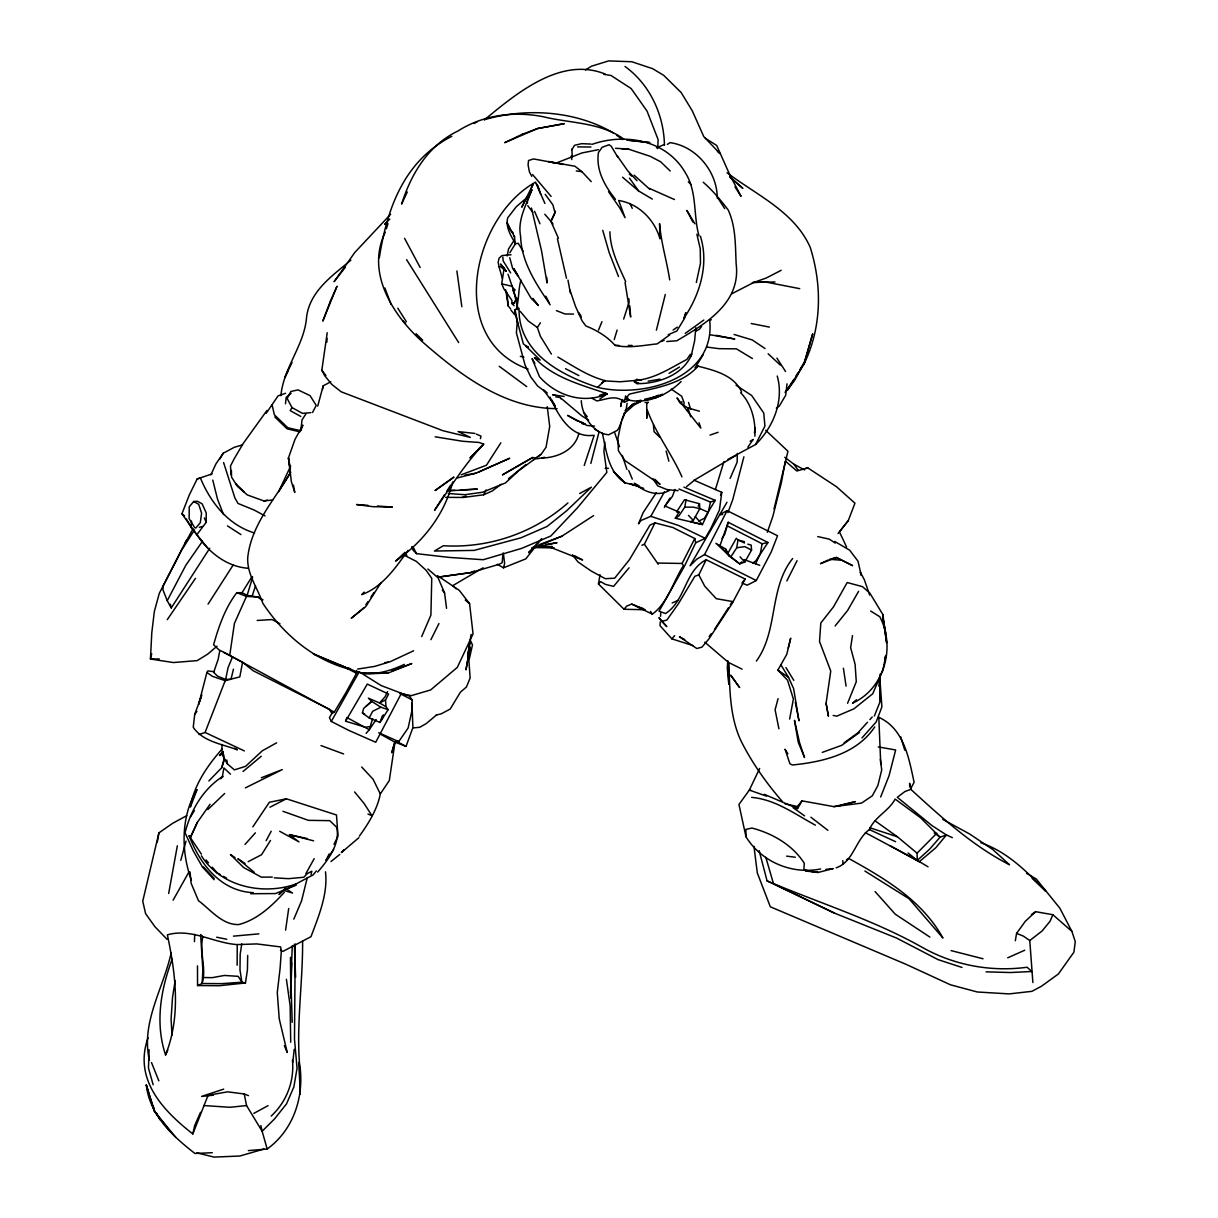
<?xml version="1.0" encoding="UTF-8"?>
<svg xmlns="http://www.w3.org/2000/svg" width="1218" height="1218" viewBox="0 0 1218 1218"><rect width="100%" height="100%" fill="white"/><g stroke="black" fill="none" stroke-linecap="round" stroke-linejoin="round"><path stroke-width="1.5" d="M248.35 568.288C226.609 566.766 208.643 552.256 196.829 534.748L206.192 522.339L206.207 512.854L202.142 503.856L197.468 501.283L193.708 501.481L189.216 506.825L189.155 518.701L194.652 527.592L195.809 528.049L200.285 522.705L201.594 513.189L198.686 504.343L193.708 501.481M658.253 564.239L644.383 544.263L654.949 522.857L672.899 527.516L694.793 538.539L695.676 542.817L684.638 565.852L659.014 611.238L665.591 613.522C685.688 600.444 684.76 570.724 706.196 559.732L745.127 579.037L732.094 603.61L709.043 638.734L701.949 647.154L696.803 648.509L679.477 636.77L684.76 639.587M728.973 663.673C729.749 690.347 729.795 719.046 742.219 743.33C753.029 764.249 766.853 783.646 782.26 801.414M514.087 305.688L511.91 303.541L511.925 300.374L503.673 288.529L501.877 283.885L512.504 286.428M737.286 453.416L737.164 462.124L730.115 478.4M247.68 955.43L247.421 970.046L245.457 982.972L219.392 985.712L197.56 985.56L197.483 965.844M295.289 944.026L294.482 1039.061L297.055 1068.338L293.858 1086.974L286.519 1103.858L274.507 1118.946L262.129 1131.248L267.184 1149.031L248.335 1150.599M290.478 993.142L292.259 945.807M291.681 962.875L290.874 998.105L290.447 957.348M237.145 965.219L237.221 944.589C213.622 943.052 191.424 927.979 167.368 934.83C175.742 974.43 181.04 1016.284 165.557 1054.91C154.945 1023.09 160.7 989.884 172.18 959.129M625.61 395.911L624.316 402.275L622.626 399.595M331.281 721.437L359.203 671.818L381.143 685.551L401.422 693.286L375.723 742.264L348.652 730.328L331.281 721.437L329.408 717.615L331.92 713.367L334.295 712.149L346.125 692.281L356.539 673.25L356.615 670.463M326.926 342.045L327.048 338.33M149.098 1049.764L148.474 1068.079L153.148 1084.736M879.563 677.65L879.274 686.495L880.142 674.072M194.438 941.636L194.728 934.358M657.72 148.596L658.131 139.628L647.047 111.097L631.168 88.564L611.01 75.486L603.9 74.344M403.386 693.849L409.522 696.178L412.232 699.954L411.684 711.738L408.121 728.044L398.743 741.61L396.611 741.381L406.02 746.406L412.902 727.618L411.973 702.999M664.449 145.17C663.901 114.797 649.925 84.544 625.032 66.472M501.649 284.144L504.161 267.99M527.348 203.208L527.546 199.615L531.962 189.688C526.343 204.776 517.315 219.682 520.619 236.414C521.35 262.053 536.285 284.205 550.155 304.789M660.247 621.972L660.034 625.717L671.894 638.871L692.875 645.57M660.552 616.354L660.765 612.593M196.829 534.748L191.196 526.739L191.53 521.045M754.856 436.211C755.815 420.956 751.597 403.858 740.651 392.744M880.386 759.225L881.71 769.959L877.889 785.503L872.271 795.872L861.461 803.119L833.98 806.651L802.023 800.865L797.318 806.499L784.986 803.819M803.865 869.972L804.291 863.318C792.781 845.064 772.471 833.386 751.948 828.057L745.888 829.382L745.995 836.796C761.357 861.811 791.867 874.768 820.597 868.967M687.622 411.303L687.881 407.954L683.907 405.548L684.044 402.412L681.623 396.215L671.285 389.136M727.816 660.735L727.283 667.784L728.806 684.272L728.151 661.633M517.315 320.973L516.402 332.849L525.019 364.958L530.804 377.017L537.595 385.969L547.065 393.094L543.685 390.064L555.21 406.081L551.784 399.915M502.988 553.292L502.151 562.716L499.167 564.299L470.833 572.582L439.439 576.997M604.844 442.119L603.9 451.391L606.838 472.417L577.469 507.784L550.825 535.996L521.791 548.344L483.211 559.732L449.137 557.402L416.526 553.657L413.069 550.14L411.73 546.654M222.224 744.502L221.661 749.938L224.127 756.241M285.499 403.767L286.169 397.373L291.056 393.292M292.777 1062.446L294.193 1049.322M201.868 694.884L194.713 714.372L193.236 727.298C202.934 741.686 222.209 744.046 237.373 749.831L234.419 748.187M787.026 383.837L785.686 395.317L779.155 406.279L776.323 408.106M379.62 733.723L394.997 742.219L389.318 780.525L380.32 793.938C377.443 809.102 368.262 823.931 359.356 836.127M695.798 327.764L694.61 340.933L691.048 356.402M694.016 480.166L721.772 492.331L719.442 509.946L710.81 528.536L705.192 538.326L695.676 542.817M372.617 718.62L369.282 729.719L366.1 733.358M285.591 930.171L288.696 908.491M474.837 433.425L458.059 431.583L470.315 437.399L443.032 430.746L341.207 391.815L331.951 384.538L324.764 375.799L321.826 370.196L327.216 332.742M826.093 703.304L828.407 716.108L826.093 703.304L830.752 671.072L819.516 641.49L820.81 623.007L833.538 606.823L847.18 582.539L862.496 586.65L869.896 593.196L882.913 614.648L886.613 642.845L883.355 620.449L885.73 633.025M334.295 712.149L229.73 655.391L234.419 623.403L246.478 596.409L258.033 597.079L263.012 599.835M157.259 842.43L158.903 832.884L172.789 823.216L186.719 815.695M241.758 943.889L240.19 954.288L239.992 970L241.88 982.21L245.457 982.972M471.092 634.411L467.682 656.35L469.904 642.693M852.509 635.568L850.636 647.611L855.097 664.312L856.284 681.715L847.591 703.288M168.663 893.494L177.341 845.794M175.179 980.551L172.514 997.42L171.083 1019.116L171.997 1035.178M752.754 563.051L755.815 560.843L767.995 542.528L728.212 522.278L719.838 546.06L729.14 556.002L725.654 549.044L715.91 543.319L730.861 556.824L736.738 547.78L737.971 539.985L736.296 538.28L727.709 553.611L729.14 556.002L739.676 563.873L744.807 562.092L751.552 550.064L751.186 545.085L747.806 544.172M627.103 403.402L625.976 410.451L618.759 428.31L617.191 430.411L608.711 434.765C592.892 433.471 581.976 415.292 581.275 400.661M516.28 309.052C519.218 299.445 518.137 289.579 520.954 280.064M645.281 609.746L624.042 609.274L598.449 583.955L600.017 574.744M674.985 489.499L672.412 496.381L664.921 505.972L679.081 512.123L675.32 518.213L702.405 524.577L708.221 512.306L710.49 502.06L715.255 500.339L683.937 487.154M1015.325 940.722L1016.588 933.369L1025.282 921.326L1035.681 911.688L1052.87 914.718L1071.886 931.374L1075.266 941.636L1073.911 952.171L1058.396 973.974L1041.512 986.215L1031.92 991.33L1009.143 993.903L977.308 991.985L950.436 984.783L906.025 964.321L770.324 906.801L757.307 872.941L753.972 846.358M675.32 518.213L678.883 515.945L684.775 507.145L686.069 499.669L684.44 499.806L676.569 511.925L679.081 512.123M307.271 877.782L301.577 900.818L293.812 919.133M711.282 319.695L709.744 320.593C715.514 378.859 643.089 398.271 597.596 387.37C560.752 375.083 518.183 352.809 519.02 308.306L515.047 309.829L514.712 311.701L523.359 343.872L528.292 347.511M219.697 651.097L218.189 659.288L213.668 672.321L217.474 676.097L225.634 679.416L230.994 679.279L233.46 669.184M754.414 432.801L755.343 427.838M621.987 399.946L620.738 406.492L622.048 399.717M789.629 719.062L793.39 699.071L787.559 680.253L777.876 670.113L786.782 654.34L790.695 638.186L788.213 648.143M223.823 652.361L242.565 662.272L239.809 676.888L225.193 680.649L212.374 676.325L206.893 672.443L207.882 670.905L214.353 671.742M833.158 715.468L836.796 716.154L853.955 708.8L872.788 693.712L883.035 669.55M322.511 389.349L323.196 385.832L330.733 381.813M507.175 255.978L508.545 248.974L514.194 240.159M882.852 670.509L885.775 655.512L884.664 658.862M681.364 404.422L681.928 401.605M225.634 679.416L228.071 667.601L232.455 657.126M621.378 421.641L617.922 438.252L618.394 450.645L624.88 460.541L660.049 484.338L654.842 479.268M222.985 751.521L222.27 754.916L227.264 763.747L234.389 769.883L245.594 766.32L262.281 750.806L276.608 742.828M767.995 542.528L762.148 543.776L760.306 553.672L755.602 563.782L744.152 559.58M696.331 282.454L700.472 263.286L700.243 248.731L696.879 234.191M148.048 1037.766C133.356 1079.102 162.557 1110.314 192.825 1133.943L194.621 1125.706L200.513 1112.354M280.886 395.759C283.429 367.653 304.485 345.059 306.555 317.259C309.814 291.056 332.194 275.907 350.845 260.18M480.425 438.647L481.003 436.135L476.375 434.11M151.702 653.731L150.453 659.029L173.352 662.546L197.225 660.613L207.791 654.066L217.017 646.195M180.782 860.334L186.019 841.151M728.212 522.278L724.74 534.276L721.985 538.478M656.38 330.2L665.302 294.467M311.047 874.494L311.854 871.235L307.286 873.595L303.784 877.249L288.514 878.665L274.324 877.828M685.901 312.919L684.531 318.385L676.812 331.037L668.225 334.706M206.893 672.443L198.671 704.339L201.412 696.331M774.009 509.078L787.955 451.254L765.665 430.259M590.837 463.434L598.906 432.481M158.903 832.884L142.734 901.229L145.612 913.667L154.808 926.563L167.049 939.306M208.857 780.936L221.722 767.751L224.325 757.9M379.316 257.774C387.08 208.141 404.102 160.776 451.787 136.294M362.416 713.017L363.634 708.404L371.688 701.355L380.884 707.232L388.146 709.637L379.97 722.457L369.176 717.92L362.416 713.017L364.563 713.976M262.068 600.276L258.033 597.079L247.117 595.374L252.674 577.21M723.918 461.607L715.408 489.514M778.074 698.645L775.09 709.774L778.911 728.775M317.731 406.096L323.196 385.832M743.894 456.78L732.673 499.913L727.877 512.626M497.279 564.239L503.476 567.816L504.617 563.66L503.369 553.155M394.465 742.98L391.739 752.754L394.997 742.219M578.885 433.319C575.003 449.99 557.798 457.587 542.056 458.059M171.205 952.689C163.471 988.346 140.694 1022.511 149.388 1060.01M614.222 339.594L617.13 330.063M203.954 977.536L212.221 977.658L224.417 975.451L238.21 976.334L241.88 982.21L222.026 983.642L202.112 983.52L202.888 970.289L200.605 934.571L202.858 936.703C199.097 952.217 206.786 968.432 202.112 983.52L197.56 985.56M452.7 481.947L452.411 482.891C444.281 515.077 422.555 542.406 395.576 561.102L404.97 552.363M385.269 232.196C365.567 272.634 392.82 315.264 422.722 342.091C460.267 375.083 504.785 408.685 557.037 408.624M386.365 228.771L388.009 223.625M623.662 319.055L629.097 302.094L628.884 298.76M381.797 719.762L383.365 714.859M836.157 867.825C853.635 861.842 855.417 839.567 869.393 829.595C874.524 816.882 888.805 811.173 895.123 799.084L920.58 817.765L940.068 837.208L946.447 834.939L952.339 837.649M685.658 312.843L683.922 318.202C699.939 294.68 709.211 264.154 700.411 236.246M691.809 353.996C683.694 374.855 658.162 383.807 637.151 383.655L634.38 380.549L620.145 381.782L604.402 380.869L601.692 383.076L605.179 380.625C587.807 376.179 573.176 365.918 557.874 357.087M252.293 595.754L255.506 585.904M584.244 465.428L594.171 435.268M221.722 767.751L224.63 759.027M230.476 774.176L223.914 767.934L222.3 776.673C202.721 789.66 190.739 810.275 185.06 832.762L193.16 850.666L202.477 867.049L214.14 879.716M767.34 532.266L772.882 516.234L781.332 482.846L785.382 461.104L796.816 471.001L807.808 467.879L836.583 486.789L854.96 503.201L848.291 520.558L839.43 531.87L846.586 547.004M317.7 872.058C327.886 860.136 340.218 844.409 336.823 827.418L329.728 820.658L308.367 820.338L282.896 811.279M379.97 722.457L382.345 715.864M369.709 726.583L365.507 727.268L345.592 721.193L346.917 717.524L369.282 729.719L376.195 719.503M192.825 1133.943L208.095 1095.271L227.599 1091.846L244.239 1093.977L248.472 1095.652M210.897 474.837L215.951 463.845L223.214 453.248L234.328 447.28L242.473 444.89M197.027 789.706L190.343 807.077C194.241 784.483 207.471 765.559 222.361 748.72M225.193 680.649L205.081 732.46L199.052 734.5M191.196 526.739L181.924 513.813L189.369 494.812L197.179 478.948L212.099 473.893M880.675 796.983L889.064 775.683L895.656 749.984L878.285 746.908M874.357 716.032L880.294 701.142L879.99 677.787M621.759 419.799L624.575 412.841M598.495 330.124L601.951 321.689M253.298 892.672C220.732 891.256 199.767 863.958 189.171 835.761L190.297 837.725L197.286 822.47L210.059 804.261M669.961 498.086L664.343 507.404M1052.87 914.718L1050.083 921.219L1042.166 930.917L1029.773 940.555L1032.879 982.545M421.687 636.557L430.913 615.09L431.751 578.352L426.148 570.313L416.328 561.376L404.056 555.164M196.753 789.721C180.782 817.019 180.98 851.352 191.424 880.37M558.407 238.195L550.962 221.417L555.438 211.247M190.297 837.725L197.286 822.47M530.698 189.551L533.149 184.192L521.776 207.197L526.206 198.382L528.505 196.448M720.523 495.056L721.772 492.331M407.269 192.033L401.605 204.091C411.227 173.702 428.325 145.201 458.044 130.95C483.348 114.857 513.752 111.051 542.878 116.654C569.704 123.338 600.413 122.089 623.738 139.05M290.676 466.007L278.648 491.63L290.539 472.569L288.453 457.938L294.969 439.424L302.871 425.128L300.861 430.533L302.003 419.936L305.84 413.968M165.557 1054.91L167.795 1050.114M387.537 691.626L385.177 696.666L379.529 702.969L368.399 698.173L371.688 701.355L365.948 706.364M759.651 768.451L749.344 790.101L738.945 804.459L745.995 836.796M553.002 224.051L550.962 221.417L555.027 212.906L552.896 204.837L545.192 194.317M292.061 362.431L284.707 377.702L288.027 371.003M694.793 538.539L682.095 563.462L683.42 565.639C673.219 581.534 667.982 602.666 652.346 614.176L631.746 604.113L626.691 606.092L624.042 609.274M189.034 871.799L173.108 900.178M513.433 303.754L516.767 298.075L516.904 305.048L514.148 292.229L508.013 274.202M661.724 621.408L666.809 626.615L658.938 617.602L661.724 621.408L666.87 620.038L678.228 604.006L694.884 576.266L698.797 574.881L706.196 559.732M329.18 853.94L325.967 860.38L333.641 849.525M334.006 844.272L338.01 836.218L336.488 814.994L286.367 798.795L269.345 802.281L252.842 826.87M445.621 497.34L463.266 497.462L483.622 494.797L486.058 489.94M430.898 639.663L438.952 623.555M786.843 580.94L797.074 560.691M728.014 459.384L755.586 444.524L764.919 426.056L763.762 413.054L751.673 395.485L736.068 385.223M186.476 540.244L159.269 593.41L154.336 611.512L151.778 632.888L150.453 659.029L159.269 658.953M664.434 491.859L650.808 516.325L640.957 520.512L638.476 523.862L643.165 512.595L656.35 492.635M388.146 709.637L385.999 706.699L385.512 699.985L388.603 694.077L367.288 684.09L345.592 721.193M209.74 548.252L171.251 607.949L167.231 600.702L185.806 565.304L202.493 541.234M312.539 412.476L316.238 405.427L310.057 395.622L298.029 389.882L290.874 391.48L287.174 398.53L291.985 407.588L302.49 413.374L310.864 412.628M369.176 717.92L372.678 711.266L380.884 707.232M698.188 506.262L699.528 503.75L686.145 500.187M266.163 840.664L271.203 831.224M910.699 788.655L914.109 782.306C908.826 757.946 903.969 728.425 878.482 717.174M381.112 582.493L365.842 606.503L351.271 618.257L363.877 607.812M184.984 543.411L192.962 528.871M726.963 502.273L690.058 565.761L696.848 559.123L704.567 554.571L727.1 510.631L777.541 535.753L771.253 551.921L756.287 580.529L747.213 585.173L741.96 583.011L745.127 579.037M229.73 655.391L218.89 649.773L213.607 644.748C218.722 626.539 225.178 607.797 236.794 592.694L242.017 592.709L252.019 576.632M695.234 516.63L702.405 524.577L690.484 521.624L693.331 520.375L699.787 508.637L699.528 503.75M305.885 873.626L314.183 858.644M637.151 383.655L634.517 381.95L634.38 380.549C653.822 379.377 669.885 368.354 686.876 359.432L690.378 354.316M792.629 558.544C768.771 588.401 778.485 630.68 756.363 661.069M219.925 459.003L223.214 453.248M795.719 808.067L797.592 808.585L802.023 800.865M858.599 591.339L847.545 610.553L835.106 625.976M291.985 407.588L290.204 410.633L300.785 416.449M698.812 521.045L704.354 518.335L715.255 500.339M571.912 149.677L574.546 145.307L581.656 143.663L590.943 144.059M794.014 379.3L785.062 392.424M795.948 376.118L797.897 372.936M799.83 369.754L804.656 361.807L812.71 333.808L803.804 364.471L787.254 390.415L794.867 380.001L804.656 361.807L803.804 364.471C821.754 327.84 822.317 285.88 810.244 247.406C794.471 211.688 756.713 195.154 727.1 172.758M728.379 607.904L714.585 629.356M730.298 604.783L732.216 601.646M509.855 252.765L515.321 243.874L514.255 235.713M190.465 816.882L194.408 810.564M703.182 354.773L694.976 367.882L698.371 365.857C681.349 385.269 653 388.207 629.188 394.206L625.519 399.169C645.129 405.411 667.19 395.5 681.136 381.523M270.487 840.45L261.535 854.731L248.137 861.689M194.545 529.876L181.649 550.125L163.029 586.223L162.968 589.832L167.231 600.702M551.358 354.073L540.427 336.351L537.382 327.505L540.35 322.831M444.631 494.569L434.537 510.357C450.112 487.763 464.774 464.104 483.683 444.144L479.192 442.469L462.733 441.281L435.161 436.805M446.656 491.417L450.69 485.099M208.065 604.128L233.125 565.076M500.872 442.789L486.408 465.261L461.135 474.822M647.702 402.732L646.728 404.239L646.758 418.261L647.215 409.872C656 434.05 671.666 453.477 681.958 476.908M290.539 472.569C274.492 499.928 250.954 525.186 247.711 557.951C247.056 574.485 257.683 588.142 262.799 603.245C283.17 634.076 313.909 660.491 350.297 669.382L313.513 654.02L350.297 669.382M365.902 604.752L367.912 601.692M370.942 597.094L373.972 592.511M266.209 413.298L278.085 395.865L285.591 393.292M167.262 619.688L195.474 578.352M747.837 447.189L753.181 439.439L750.151 441.297M448.285 493.518L464.926 494.721L482.541 492.239L505.394 482.983L518.731 470.711L541.173 454.284L546.045 447.234L549.714 426.483L547.247 406.66M528.84 552.287L541.69 538.615L525.841 558.849L503.476 567.816M266.97 410.451L243.296 443.337L234.191 458.79L230.522 465.931L231.039 474.716M194.713 714.372L196.92 711.358M408.076 550.429C395.485 567.725 382.665 586.924 361.716 594.673L364.167 592.1M709.15 636.481L711.327 633.634M345.41 267.168L334.082 281.708L354.91 252.339L390.628 214.277M701.568 326.515L699.36 329.347L695.92 331.113M838.045 533.591L848.291 520.558M316.391 870.9L313.178 874.859L286.869 888.775M271.188 1116.069C286.656 1101.757 294.528 1081.082 292.427 1060.132M629.067 567.816L613.583 586.376L605.392 584.366L600.641 581.625L598.449 583.955M222.924 751.506L219.468 755.617L223.366 752.039M629.417 407.923L632.401 404.406L640.805 401.498L633.893 405.092L624.301 413.587M343.72 849.814L341.375 852.585L358.899 837.68M671.894 638.871L674.65 635.644M874.722 726.963C856.528 754.155 822.926 761.905 792.355 764.995L789.919 763.732L785.016 749.207L787.894 753.775M861.994 737.91L876.168 721.985L881.893 706.897L880.279 684.318M245.016 844.424L255.384 832.838M867.49 722.244L857.959 732.794L844.211 742.736M869.865 719.61L872.24 716.976M389.775 219.027L384.721 224.401L387.354 221.752M482.419 445.164L469.996 458.044L483.683 444.144M755.586 444.524C773.308 427.229 784.209 400.661 777.236 376.042M284.342 892.337C271.69 906.085 257.333 919.712 238.728 924.569C222.041 925.056 210.729 909.755 198.473 900.711L191.119 883.233L190.038 871.997M928.055 866.805L917.276 860.395L917.078 853.179L936.794 833.234M220.656 778.774L223.168 776.292M285.545 888.089L279.013 894.575L285.849 888.135M741.914 561.726L739.676 563.873L730.861 556.824M597.596 387.37L604.402 380.869M207.882 809.498L224.66 793.497M865.359 832.655L917.276 860.395L929.578 849.235L940.068 837.208L934.221 832.914M525.887 464.56L508.576 478.644M267.184 1149.031C294.177 1129.467 304.804 1095.226 299.461 1063.01C296.461 1022.298 302.917 981.373 302.597 940.935M856.467 699.756L852.509 703.182C884.618 688.703 895.763 647.062 879.807 616.75L870.626 611.025M484.551 119.714C516.584 93.36 560.95 56.028 605.255 74.085M528.749 552.546L535.098 547.186L561.818 536.24L593.592 515.61M436.714 714.829L426.209 723.599L419.738 727.283L413.602 727.846M243.037 771.481L261.231 756.287M686.571 486.621L695.052 479.709L736.327 455.258M331.007 861.537L339.746 854.473M625.062 410.496L634.563 403.265M501.192 484.231L492.316 490.93L483.622 494.797M669.063 373.332L679.477 367.06M528.916 552.652L531.627 550.627M567.938 502.912C534.017 532.982 488.555 548.526 443.337 545.725L434.43 551.038L474.122 550.399L521.091 537.762L547.11 526.45L566.735 510.692L591.369 487.17L579.661 493.534M859.558 732.399L841.76 745.309L822.272 752.389M685.232 333.397L703.821 320.045M669.641 334.95L657.187 343.887C643.332 345.288 628.625 348.485 615.014 345.333C607.082 336.366 596.805 330.337 585.858 325.937L582.143 320.943L575.429 306.22L569.963 290.067M533.454 459.765L541.173 454.284M535.692 182.061C472.051 217.215 445.697 339.655 528.11 369.13M599.926 398.91L607.295 393.795C581.717 384.964 553.474 377.976 534.367 357.605L540.183 360.086L525.658 345.851L528.475 347.176M673.082 330.048L677.345 327.109M1031.418 914.627L1035.681 911.688M667.373 144.394L669.991 142.658C696.239 146.099 717.295 171.784 717.25 197.986M528.445 196.296L516.28 206.74L507.739 217.809C505.318 226.731 510.677 235.439 515.001 242.839M585.447 69.989L591.522 66.198L608.665 60.9L631.777 61.737L652.65 68.68L663.734 75.364L681.136 92.507L692.342 110.929L703.76 136.583L720.021 153.635L717.432 151.321M483.135 567.801L452.852 585.584L456.141 588.827M474.167 123.52L477.365 121.693M286.367 798.795L269.954 807.214M253.831 1113.389L268.051 1105.639M727.1 510.631L719.534 514.696L722.639 514.498M655.832 397.753L662.425 394.236M245.366 787.879L282.256 769.593L261.337 777.769M846.48 859.801L848.855 858.538C885.197 878.726 922.072 900.406 942.93 938.027L909.085 898.762L864.871 871.022M781.195 270.289L766.213 278.039L753.912 282.378L775.013 281.967M731.759 293.782L754.262 282.195M385.512 699.985L379.529 702.969L385.999 706.699M828.103 560.021L820.475 563.675L836.34 557.463L852.478 565.548L836.34 557.463L829.625 559.29L840.161 560.128M413.648 650.777L390.019 661.77L374.611 666.413L357.696 669.063M474.259 571.014L470.833 572.582L441.632 576.632M654.949 522.857L649.94 525.141L629.523 559.595L614.664 578.185L605.285 578.687L591.156 571.014L577.926 561.894L572.445 554.799M624.316 402.275L628.99 400.174L626.966 396.824M1007.743 957.805L1024.703 950.238M457.557 477.867L476.131 473.163L509.718 458.257L478.263 472.188M672.153 602.94L678.365 600.276M656.426 147.82L664.434 144.5M404.346 664.373C387.507 672.245 365.598 678.578 348.622 667.951M646.271 400.235L658.892 395.104M296.141 885.212L275.481 893.57L250.847 893.723M641.901 545.238L644.383 544.263M599.469 395.439L605.026 393.247L607.295 393.795C583.574 404.406 556.504 395.911 539.483 376.712L532.083 358.625L534.869 363.406M669.261 490.473C657.537 497.249 643.546 491.585 634.304 483.272L638.993 485.799M661.1 341.542L664.099 340.401M539.056 544.72L561.818 536.24M391.754 670.966L411.791 663.551L387.963 673.112L363.68 673.737M942.808 819.394L969.665 834.01L992.868 849.601L1009.509 864.765C972.299 845.673 941.484 817.354 910.851 789.386L905.05 791.456L897.316 797.272L932.029 825.637L946.447 834.939L935.744 847.804L919.179 861.781L890.13 845.734M710.064 435.085L718.163 432.283M223.67 1089.12L201.625 1096.398L213.439 1095.18M199.326 527.364L202.264 526.45M502.303 278.45L499.091 266.909L500.507 266.468L506.049 271.249M650.686 398.575L662.851 394.845L644.566 399.321M412.232 699.954L400.143 693.681L401.422 693.286M544.674 457.298L536.94 458.821L533.56 457.557M805.57 468.534L807.808 467.879M197.179 478.948L200.407 477.989C210.653 502.638 228.147 525.004 254.516 532.982M462.52 497.188L466.083 496.137M296.598 883.811C263.545 895.763 220.93 886.993 201.427 855.828M264.017 1149.031L239.809 1156.019L214.063 1157.1L196.89 1152.852M484.262 119.745C525.978 107.565 575.672 110.625 613.598 133.082M837.542 806.27L855.34 801.642L833.98 806.651M637.258 401.103L640.912 400.204M231.42 470.498L231.527 477.03L237.282 486.21L247.284 494.919L263.971 500.963L267.321 500.156M436.181 715.057L441.129 713.87L450.218 709.043L460.328 692.281L466.448 686.967L470.148 677.939L468.9 660.75L472.477 644.977L470.696 640.957M515.321 243.874L518.183 243.25L523.238 251.471M532.007 548.115L557.037 542.68L545.771 544.431M592.146 144.318C625.793 132.549 667.159 140.39 685.612 173.23C697.259 191.942 693.194 215.373 698.995 235.866M465.093 475.111L476.131 473.163M648.128 381.188L660.065 379.133M511.91 303.541L514.422 303.115M384.66 662.668L388.238 662.074M598.449 149.662L581.839 152.981L555.667 163.288L548.542 161.552L574.957 166.242L581.899 171.662L591.248 181.634M736.738 547.78L744.807 546.623L751.552 550.064M263.971 500.963L272.741 499.943M645.083 402.625L648.357 402.26M825.895 869.393L833.203 868.601L818.146 872.438L805.768 871.037M260.865 1125.599L262.129 1131.248L246.554 1105.548L229.943 1107.299L203.68 1105.533M233.445 936.155L258.855 933.856M511.042 254.775L501.999 255.567L499.015 258.277L498.162 262.342L499.091 266.909M666.779 341.512L676.812 340.766C705.542 323.729 741.001 303.206 736.174 264.032C735.246 245.701 736.037 227.05 728.212 209.968C720.645 200.102 712.667 190.404 703.228 182.258M257.165 620.464L272.132 619.566L279.957 623.768M449.168 490.504L454.801 490.23M460.434 489.956L477.349 489.118L448.452 490.869M752.374 282.576L765.422 281.967L799.739 288.666M534.093 547.445L552.196 546.593L533.941 546.912M212.297 1152.7L194.971 1153.476C172.499 1136.15 149.54 1114.744 146.297 1084.903L154.412 1111.349L169.18 1130.152M237.221 944.589L256.8 943.92L280.612 946.919L281.343 950.801L280.079 968.554L277.278 992.579L279.226 1018.766L287.25 1052.489L284.327 1045.623M622.139 149.22L628.823 149.053L615.516 148.292M374.383 673.371L387.963 673.112L362.096 673.219M272.284 877.067L261.398 877.173L243.615 867.52L230.491 854.579L235.059 857.624M684.775 507.145L693.225 507.13L699.787 508.637M593.136 435.328C570.42 438.267 557.783 414.516 550.064 397.129M615.014 345.333L618.79 345.364M628.26 345.425L632.035 345.455M577.636 146.891L590.928 147.013M573.556 314.092L564.939 313.97L556.413 310.62M605.194 468.275L608.437 468.306M682.095 563.462L658.268 563.066M532.205 547.491L554.251 547.948M666.962 489.606L678.061 490.656M986.093 971.857L1010.498 972.527L1031.783 971.507L1027.109 967.244C990.828 972.131 953.831 965.265 921.935 947.178C872.804 919.575 818.755 902.888 767.081 880.903L759.134 850.636M367.912 505.348L356.615 504.556L372.845 506.673L392.379 507.069L377.321 506.018M581.976 423.697L585.401 423.971M594.536 426.133L587.03 425.478L567.573 415.399L576.997 420.743L583.635 422.951M786.661 856.147L795.278 857.213M576.281 170.946L581.899 171.662M750.943 790.315L749.344 790.101L766.579 796.146M555.758 396.87L559.899 397.403L560.874 398.773M706.699 347.039L718.803 348.668L736.418 348.85L752.404 358.534M564.147 396.429L552.683 394.815L555.408 395.408M563.127 164.4L533.575 158.934L528.536 160.517L528.079 164.948L529.449 171.982L531.764 176.351M804.535 870.215L818.146 872.438L805.052 870.276M400.143 693.681L411.425 695.6L430.624 689.967L457.329 667.373L473.041 633.862L469.585 603.656L459.247 590.319L437.414 575.627M709.927 334.722L734.789 339.015L716.032 335.346M733.251 601.662L716.291 598.693L704.765 586.239L698.797 574.881M751.217 323.501L769.395 327.094M751.552 797.364C775.577 799.48 794.897 814.126 815.405 825.18M520.33 356.356L523.923 357.087M216.697 937.221L226.792 939.261M690.728 416.8L687.881 407.954L699.436 411.197M638.506 486.043L624.986 482.8C608.132 471.945 606.442 451.01 602.362 433.197M279.668 831.27L299.004 841.897L289.442 834.665L307.225 838.547M698.005 366.161C714.418 370.439 733.906 374.961 741.61 391.998M817.704 536.575L829.336 539.163L835.289 543.106M641.125 380.275L636.74 379.27L634.517 381.95L638.582 382.954M300.344 430.685L287.768 427.716L274.354 414.759L272.056 404.665M299.872 431.842L287.083 428.827L274.796 416.967M638.445 485.921L630.224 483.927L643.683 488.327M951.091 950.603L983.033 958.764M289.442 834.665L313.605 840.831M744.426 541.675L737.971 539.985L744.502 542.969M669.702 279.896C666.825 261.002 661.069 242.808 659.562 223.61L659.989 238.819C654.568 219.697 638.658 203.604 618.668 200.498L625.078 217.687L619.871 208.08L608.543 191.683M283.764 890.419L292.548 893.053L285.103 888.181M734.104 334.478L752.237 339.944L765.056 348.546M962.007 967.442L938.088 959.647L896.631 938.088L834.543 913.15L767.081 880.903M869.972 827.814L897.422 836.812L917.078 853.179M650.808 516.325L679.02 525.643L705.192 538.326M629.097 149.327L650.184 156.3L660.598 161.75L670.204 171.007M406.02 746.406L394.678 742.006M637.379 606.838L643.926 609.152M246.478 596.409L236.794 592.694M755.602 563.782L759.727 565.304M321.004 745.583L343.613 753.942M678.928 489.012L710.49 502.06M764.265 794.303L797.592 808.585M674.483 199.539L649.392 188.409M631.746 604.113L643.667 608.787M551.008 547.521L582.615 559.991L574.439 555.667M367.973 814.066L371.886 815.618L364.121 803.515L354.605 791.959M669.047 490.443L657.705 485.83L652.802 478.598M1016.588 933.369L1023.577 936.216L1029.773 940.555M378.737 732.749L398.743 741.61M621.165 399.702C613.37 395.439 604.859 399.824 596.835 400.889L592.039 398.316M699.056 508.195L708.221 512.306M980.871 842.749C1007.24 851.778 1026.987 871.646 1045.775 891.302L1032.133 878.345M869.393 829.595L895.55 841.668M244.392 750.927L205.081 732.46M834.543 913.15L773.506 883.781L765.817 857.289M742.051 669.154L728.318 662.333L704.811 642.191M756.287 580.529L704.567 554.571M280.46 950.238L282.85 951.441L311.001 936.688C318.644 916.103 328.068 894.073 325.48 871.844M726.826 525.643L762.148 543.776M340.796 665.256L356.539 673.25M565.502 368.704L578.915 375.601M242.017 592.709L247.117 595.374M784.788 457.283L793.862 464.18L804.58 469.95M264.991 515.899L254.364 510.144L238.028 503.445L234.922 498.055L223.594 462.536M220.291 874.646L217.169 872.895L212.237 867.14M223.427 876.381L226.563 878.132M834.68 541.401L849.601 550.14L858.005 561.193L861.202 575.292L860.334 572.277L864.278 579.555L869.667 595.054M622.55 177.219L638.582 190.952L652.33 199.097M1026.576 873.26L1036.366 879.107L1059.888 908.247L1071.886 931.374M594.612 429.056L599.652 432.162M588.659 420.21L582.037 416.023L561.011 398.24M705.344 138.258L716.732 145.505L729.704 174.631L741.031 196.342L735.002 186.887M227.492 525.902L240.966 534.595M929.867 937.068L895.245 914.185L875.087 891.576M245.092 863.501L237.845 858.705L254.257 872.316M777.876 670.113L788.548 677.421L793.634 688.657L798.962 720.812L795.308 702.177M616.612 135.228L622.642 139.537M793.085 807.686L804.55 815.862M537.382 327.505L528.277 320.989L520.162 311.306M874.889 820.704L897.422 836.812M499.243 366.298L526.724 386.639M515.123 289.854L512.641 288.011L514.575 290.402M810.884 817.202L827.89 830.326M629.295 174.083L632.127 176.275M181.924 513.813L184.649 515.96M242.565 662.272L253.161 670.722L329.271 709.226L331.92 713.367M908.065 852.996L917.276 860.395M465.261 600.063L469.585 603.656M427.899 569.019L438.084 577.819L444.585 592.983L446.564 608.33M730.237 177.463L742.858 188.364L729.597 176.625M634.121 175.148L649.62 189.171M768.147 353.783L780.296 365.065M513.189 232.912L510.646 230.552L506.932 222.513L514.681 237.129M659.577 437.018L654.066 431.659L653.366 424.838M402.914 320.821L405.548 323.409M416.084 333.717L422.676 340.172M235.972 483.851L244.285 491.981M688.444 515.351L693.331 520.375M688.353 181.832L690.971 184.542M636.984 180.721L627.788 170.885L617.206 155.797M203.284 866.805L214.094 878.376M361.685 767.005L373.089 779.276L380.32 793.938M532.555 174.509L551.115 196.418M740.072 556.824L744.807 562.092M544.796 214.231L550.962 221.417M206.07 859.969L208.537 862.831M505.698 289.747L508.271 306.053L510.646 308.885M580.742 315.34L578.459 312.615L581.382 317.274M175.849 1137.445L154.412 1111.349L146.297 1084.903M506.292 271.035L500.537 264.017L504.937 269.589M510.981 310.148L514.727 314.716M207.699 548.085L191.561 528.125L186.369 519.005M442.301 590.136L444.585 592.983M583.894 412.445L587.243 416.708M321.826 370.196L325.906 375.54M532.951 298.38L538.341 305.505L531.063 298.182L513.829 268.676L517.909 275.801L512.656 268.462L509.748 257.759M527.775 205.675L532.753 212.297M615.471 199.326C604.783 186.004 595.739 170.17 598.464 152.494L602.164 147.271L609.107 144.729L611.223 146.236L617.693 157.031M629.462 178.087L638.582 190.952M793.862 464.18L798.186 470.285M650.473 611.466L652.346 614.176M404.802 552.546L406.873 555.575M189.171 835.761L201.366 854.122M776.901 358.122L785.549 371.475M718.041 198.275L724.756 208.689M397.799 308.2L406.355 321.719M406.629 259.693L458.653 342.578M785.96 667.616L793.816 680.375M781.088 665.119L788.548 677.421M694.915 223.868L686.876 210.44L692.92 222.118M680.07 403.036L677.025 397.905L700.807 428.112L699.056 422.737M510.616 272.908L503.201 260.957L502.836 257.15M404.574 238.347L420.149 267.488M413.085 547.019L416.526 553.657M152.417 1105L154.092 1108.258M156.589 1113.145L159.939 1119.662M535.737 182.807L544.933 203.452M545.831 296.187L549.211 302.856M629.965 203.543L632.264 208.369M725.654 549.044L727.709 553.611M534.535 211.277L539.955 223.777M628.716 470.498L632.309 479.1M512.945 290.386L516.067 297.938M204.38 517.954L206.192 522.339M151.504 1062.553L158.842 1080.853M626.966 469.478L622.276 455.486M223.503 514.514L217.535 499.197L212.754 480.075M618.5 276.532L609.183 252.628L602.727 230.324M538.858 188.942L537.077 184.299L540.777 194.347M384.858 287.996L391.069 304.378M625.656 281.632C618.5 265.707 610.309 249.705 609.883 231.77M614.648 432.618L619.52 446.717M900.635 736.707L904.761 750.166M688.551 402.427L690.621 409.415M246.554 1105.548L244.239 1093.977M666.139 451.102L668.865 461.18M566.492 278.283L557.402 238.667M170.353 604.295L171.251 607.949M531.474 208.05L541.568 250.954L547.034 283.002L546.745 277.445M910.851 789.386L909.618 783.281L909.724 786.752M515.047 309.829L517.909 323.958M567.969 280.125L570.389 293.157M290.447 468.823L288.453 457.938L291.361 481.628L294.771 492.392L293.431 485.145M625.062 282.546L630.65 317L629.843 305.992M843.404 668.24L846.084 686.099M286.397 979.302L290.158 1005.901L290.706 1042.273M456.887 270.99L461.835 306.692M571.288 155.919L571.775 159.558M517.741 309.281L517.087 304.043L517.711 309.676M226.822 760.002L227.264 763.747M506.779 292.259L508.271 306.053M842.78 860.654L843.13 864.323M571.851 149.114L572.293 157.031M878.817 717.265L880.751 764.462M294.36 944.3L295.609 977.293M291.193 990.401L292.198 1022.328M880.02 681.928L880.294 701.142M882.913 614.648L882.974 620.297M468.214 657.309L465.976 669.87L470.118 646.925L468.214 657.309M330.382 301.181L322.816 321.095L337.005 286.245L330.382 301.181M453.766 477.212L435.207 490.443L453.766 477.212M532.753 457.466L502.547 474.807L532.753 457.466M522.492 134.193L504.678 142.673L537.564 128.529L564.223 123.673L537.564 128.529L522.492 134.193M641.216 141.638L626.844 140.055L649.849 142.597L641.216 141.638M624.986 482.8L613.491 471.518L624.986 482.8M739.524 687.439L730.785 675.305L739.524 687.439M804.474 757.398L798.232 742.234L794.486 720.356L799.556 742.63L804.474 757.398M299.689 1078.783L299.202 1062.294L300.07 1094.419L299.689 1078.783"/></g></svg>
